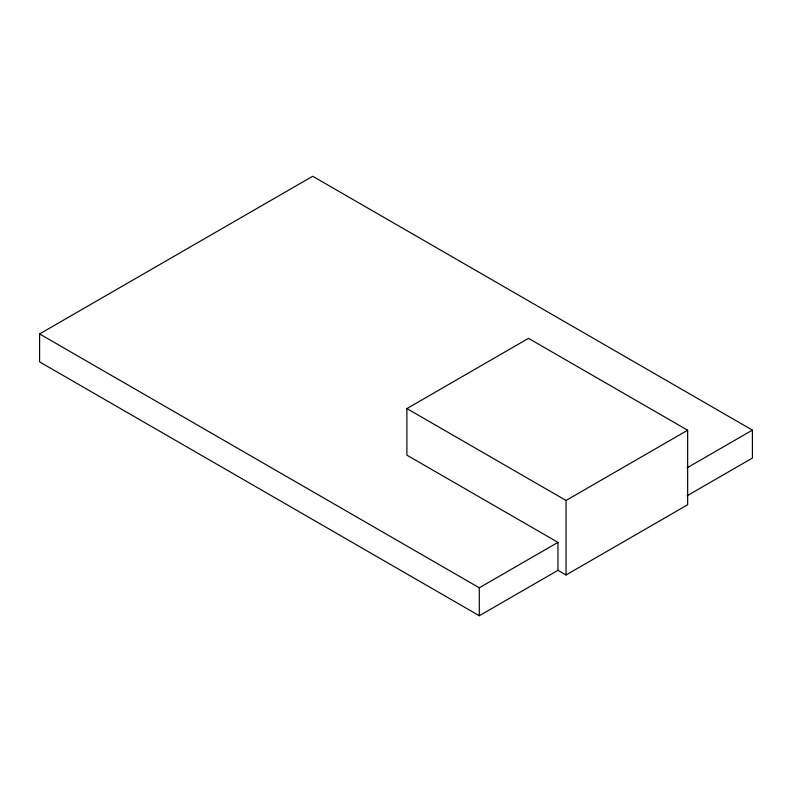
<?xml version="1.0" encoding="UTF-8"?>
<svg xmlns="http://www.w3.org/2000/svg" width="792" height="792" viewBox="0 0 792 792"><rect width="100%" height="100%" fill="white"/><g stroke="black" fill="none" stroke-linecap="round" stroke-linejoin="round"><path stroke-width="1.19" d="M557.964 570.329L557.964 542.371L406.89 455.152L406.89 408.573L528.512 338.352L687.654 430.234L687.654 504.761L566.033 574.982L557.964 570.329L479.299 615.74L39.6 361.885L39.6 333.937L312.701 176.26L752.4 430.115L752.4 458.063L687.08 495.782M406.89 408.573L566.033 500.455L687.654 430.234M39.6 333.937L479.299 587.793L557.964 542.371M687.08 467.834L752.4 430.115M566.033 500.455L566.033 574.982M479.299 587.793L479.299 615.74"/></g></svg>
